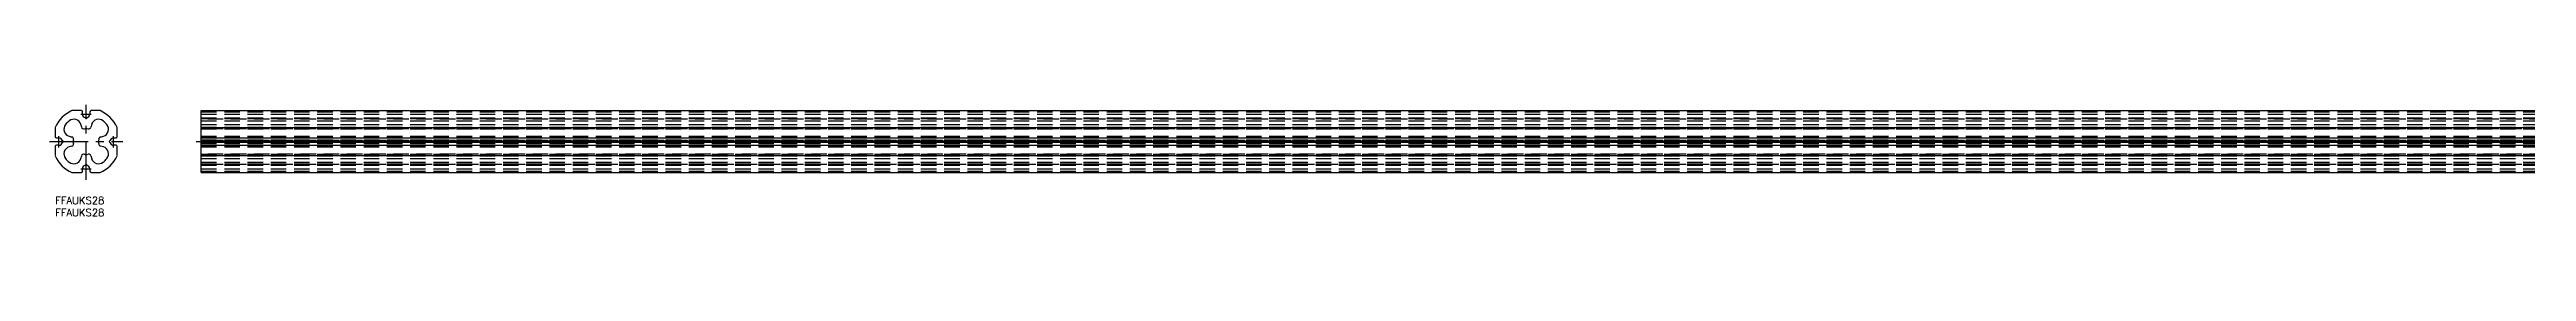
# Model space of a CAD drawing. Extents: x -2 to 4062, y -8 to 38.
# Drawn here: x -2 to 1014, y -8 to 38 of the extents above; entities that cross this region are included whole.
import ezdxf

# ---------------------------------------------------------------- set-up
doc = ezdxf.new("R2010")
doc.units = 0
doc.header["$LTSCALE"] = 0.5
doc.linetypes.add('CENTER', pattern=[50.8, 31.75, -6.35, 6.35, -6.35])
doc.linetypes.add('DASHED', pattern=[19.05, 12.7, -6.35])
for name, color, linetype in [('MSM_CENTER', 1, 'CENTER'), ('MSM_CONTINUOUS', 7, 'CONTINUOUS'), ('MSM_DASHED', 4, 'DASHED'), ('MSM_PART_NUMBER', 7, 'CONTINUOUS')]:
    doc.layers.add(name, color=color, linetype=linetype)
doc.styles.get("Standard").update_dxf_attribs({"font": 'txt.shx', "height": 3, "bigfont": 'bigfont.shx'})

msp = doc.modelspace()

# ---------------------------------------------------------------- linework, layer by layer
at = {"layer": 'MSM_CENTER'}
for p, q in [((10.6, 34), (14.8, 34)), ((12.7, 7), (12.7, 37.9)), ((-2.3, 22.7), (27.8, 22.7)), ((1.5, 20.3), (1.5, 24.9)), ((24, 20.3), (24, 24.9)), ((57.9, 22.7), (4061.9, 22.7)), ((10.6, 11.5), (14.8, 11.5))]:
    msp.add_line(p, q, dxfattribs=at)
at = {"layer": 'MSM_CONTINUOUS'}
for p, q in [((10.8, 35.5), (7, 35.5)), ((11.2, 34), (11.2, 35)), ((14.2, 35), (14.2, 34)), ((18.5, 35.5), (14.8, 35.5)), ((59.9, 35.5), (4059.9, 35.5)), ((59.9, 10), (59.9, 35.5)), ((0, 28.5), (0, 24.8)), ((0, 20.8), (0, 17)), ((0.5, 24.2), (1.5, 24.2)), ((1.5, 21.2), (0.5, 21.2)), ((5.7, 25), (6.9, 24.6)), ((6.9, 20.9), (5.7, 20.5)), ((10.9, 28.6), (10.5, 29.8)), ((15, 29.8), (14.6, 28.6)), ((18.6, 24.6), (19.8, 25)), ((19.8, 20.5), (18.6, 20.9)), ((24, 24.2), (25, 24.2)), ((25, 21.2), (24, 21.2)), ((25.5, 24.8), (25.5, 28.5)), ((25.5, 17), (25.5, 20.8)), ((59.9, 28.5), (4059.9, 28.5)), ((59.9, 24.2), (4059.9, 24.2)), ((59.9, 23), (4059.9, 23)), ((59.9, 22.5), (4059.9, 22.5)), ((59.9, 21.2), (4059.9, 21.2)), ((10.5, 15.7), (10.9, 16.9)), ((11.2, 10.5), (11.2, 11.5)), ((14.2, 11.5), (14.2, 10.5)), ((14.6, 16.9), (15, 15.7)), ((59.9, 17), (4059.9, 17)), ((7, 10), (10.8, 10)), ((14.8, 10), (18.5, 10)), ((59.9, 10), (4059.9, 10))]:
    msp.add_line(p, q, dxfattribs=at)
for centre, radius, start, end in [((12.7, 22.7), 14, 114.3958, 155.6042), ((12.7, 22.7), 11, 129.5243, 140.4757), ((7.7, 28.9), 3, 17.5, 129.5243), ((10.8, 35), 0.5, 0, 90), ((12.7, 34), 1.5, 180, 258.5217), ((12.7, 32.5), 0.3, 174.2608, 5.7392), ((12.7, 34), 1.5, 281.4783, 0), ((14.8, 35), 0.5, 90, 180), ((17.8, 28.9), 3, 50.4757, 162.5), ((12.7, 22.7), 14, 24.3958, 65.6042), ((12.7, 22.7), 11, 39.5243, 50.4757), ((0.5, 24.8), 0.5, 180, 270), ((0.5, 20.8), 0.5, 90, 180), ((1.5, 22.7), 1.5, 11.4783, 90), ((1.5, 22.7), 1.5, 270, 348.5217), ((3, 22.7), 0.3, 264.2608, 95.7392), ((6.6, 27.8), 3, 140.4757, 252.5), ((6.6, 17.7), 3, 107.5, 219.5243), ((6.6, 23.7), 1, 351.7069, 72.5), ((6.6, 21.8), 1, 287.5, 8.2931), ((12.7, 22.7), 5.25, 171.7069, 188.2931), ((11.8, 28.9), 1, 197.5, 278.2931), ((12.7, 22.7), 5.25, 81.7069, 98.2931), ((13.7, 28.9), 1, 261.7069, 342.5), ((18.9, 23.7), 1, 107.5, 188.2931), ((12.7, 22.7), 5.25, 351.7069, 8.2931), ((18.9, 21.8), 1, 171.7069, 252.5), ((18.9, 27.8), 3, 287.5, 39.5243), ((18.9, 17.7), 3, 320.4757, 72.5), ((22.5, 22.7), 0.3, 84.2608, 275.7392), ((24, 22.7), 1.5, 90, 168.5217), ((24, 22.7), 1.5, 191.4783, 270), ((25, 24.8), 0.5, 270, 0), ((25, 20.8), 0.5, 0, 90), ((12.7, 22.7), 14, 204.3958, 245.6042), ((12.7, 22.7), 11, 219.5243, 230.4757), ((7.7, 16.6), 3, 230.4757, 342.5), ((10.8, 10.5), 0.5, 270, 0), ((11.8, 16.6), 1, 81.7069, 162.5), ((12.7, 11.5), 1.5, 101.4783, 180), ((12.7, 22.7), 5.25, 261.7069, 278.2931), ((12.7, 13), 0.3, 354.2608, 185.7392), ((12.7, 11.5), 1.5, 0, 78.5217), ((13.7, 16.6), 1, 17.5, 98.2931), ((14.8, 10.5), 0.5, 180, 270), ((17.8, 16.6), 3, 197.5, 309.5243), ((12.7, 22.7), 14, 294.3958, 335.6042), ((12.7, 22.7), 11, 309.5243, 320.4757)]:
    msp.add_arc(centre, radius, start, end, dxfattribs=at)
at = {"layer": 'MSM_DASHED'}
for p, q in [((59.9, 35), (4059.9, 35)), ((59.9, 34), (4059.9, 34)), ((59.9, 32.5), (4059.9, 32.5)), ((59.9, 32.2), (4059.9, 32.2)), ((4059.9, 31.9), (59.9, 31.9)), ((59.9, 31.2), (4059.9, 31.2)), ((59.9, 29.8), (4059.9, 29.8)), ((59.9, 29.8), (4059.9, 29.8)), ((59.9, 28.6), (4059.9, 28.6)), ((4059.9, 28), (59.9, 28)), ((59.9, 27.9), (4059.9, 27.9)), ((59.9, 27.9), (4059.9, 27.9)), ((59.9, 25), (4059.9, 25)), ((59.9, 24.6), (4059.9, 24.6)), ((59.9, 23.5), (4059.9, 23.5)), ((4059.9, 23.1), (59.9, 23.1)), ((59.9, 22.4), (4059.9, 22.4)), ((59.9, 22), (4059.9, 22)), ((59.9, 20.9), (4059.9, 20.9)), ((59.9, 20.5), (4059.9, 20.5)), ((59.9, 17.6), (4059.9, 17.6)), ((4059.9, 17.6), (59.9, 17.6)), ((59.9, 17.5), (4059.9, 17.5)), ((59.9, 16.9), (4059.9, 16.9)), ((59.9, 15.7), (4059.9, 15.7)), ((59.9, 15.7), (4059.9, 15.7)), ((59.9, 14.3), (4059.9, 14.3)), ((59.9, 13.6), (4059.9, 13.6)), ((4059.9, 13.3), (59.9, 13.3)), ((59.9, 13), (4059.9, 13)), ((59.9, 11.5), (4059.9, 11.5)), ((59.9, 10.5), (4059.9, 10.5))]:
    msp.add_line(p, q, dxfattribs=at)

# ---------------------------------------------------------------- texts
at = {"layer": 'MSM_PART_NUMBER'}
for p in [(0, -3), (0, -8)]:
    msp.add_text('FFAUKS28', height=3, dxfattribs=at).set_placement(p)

doc.saveas('drawing.dxf')
